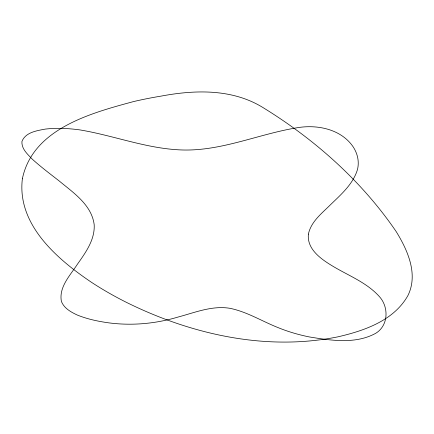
<?xml version="1.0" encoding="UTF-8"?>
<svg xmlns="http://www.w3.org/2000/svg" width="434" height="434" viewBox="0 0 434 434"><rect width="100%" height="100%" fill="white"/><g stroke="black" fill="none" stroke-linecap="round" stroke-linejoin="round"><path stroke-width="0.65" d="M308.39 234.138C306.778 249.447 321.458 259.375 332.954 266.281C348.762 275.774 366.844 282.594 379.397 296.612C388.983 307.115 388.522 325.576 375.703 333.317C355.441 344.395 330.968 340.468 309.203 336.914A125.247 72.31 0 0 1 278.172 327.643C262.027 321.29 247.011 311.748 229.83 308.292C212.112 305.39 194.991 312.54 178.173 317.015C155.828 323.71 132.196 325.874 109.037 322.891C98.192 321.41 87.413 319.136 77.236 315.019C70.878 312.024 64.096 308.324 61.389 301.418C58.677 287.042 70.227 275.34 77.442 264.197C85.661 252.523 95.003 239.714 94.189 224.698C91.655 204.783 73.324 192.739 59.111 180.897C49.986 173.795 40.747 166.83 32.17 159.061C27.521 154.162 21.445 148.911 21.928 141.506C25.47 132.267 36.76 130.715 45.282 129.093C56.778 127.77 68.371 128.339 79.813 129.891C113.019 135.403 144.891 148.01 178.727 149.822C220.19 152.215 258.615 133.672 298.896 127.471C318.664 124.58 341.683 129.625 353.363 147.148A81.294 46.932 0 0 1 357.513 169.428C353.146 184.043 341.162 194.383 330.583 204.647C321.952 213.284 311.026 221.53 308.39 234.138M22.373 178.786C16.769 224.628 57.234 259.169 91.352 282.225A368.71 212.872 0 0 0 126.799 302.547C191.465 334.473 266.221 351.318 337.858 336.849C364.289 330.757 393.822 320.639 407.906 295.576C418.479 274.234 407.656 250.212 396.22 231.642C361.847 181.157 314.845 139.433 262.961 107.556C232.45 88.699 195.186 89.724 161.188 96.093A270.046 155.909 0 0 0 133.694 101.54C90.999 113.062 32.762 128.648 22.373 178.786"/></g></svg>
